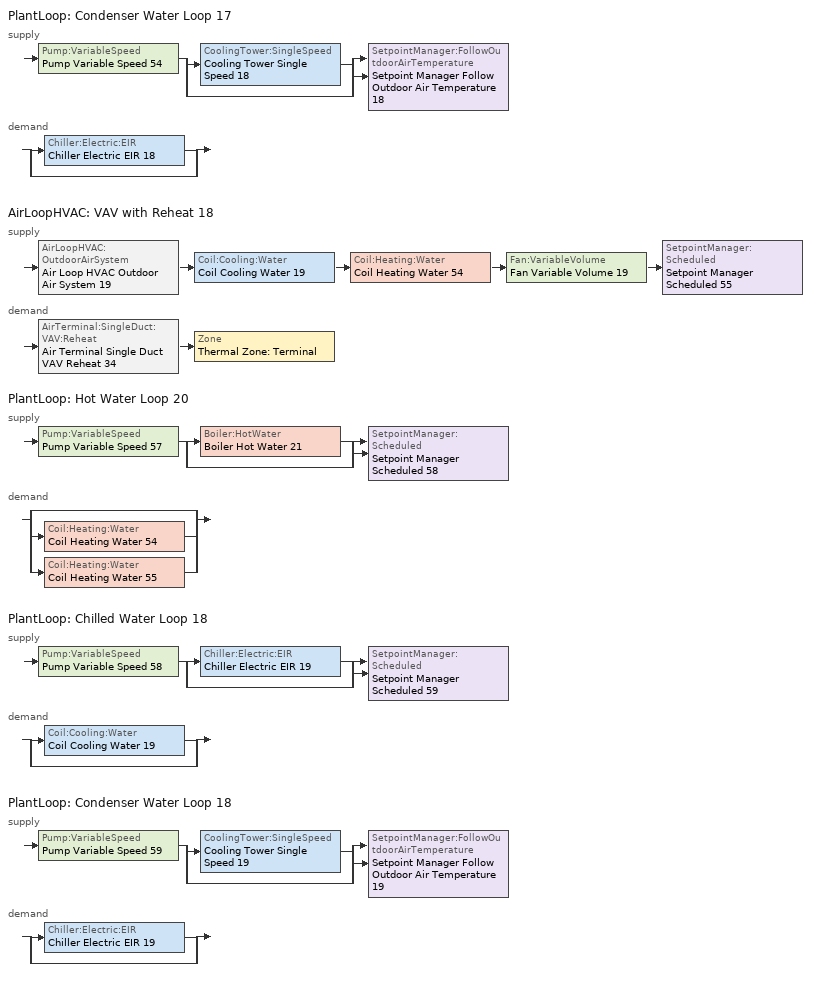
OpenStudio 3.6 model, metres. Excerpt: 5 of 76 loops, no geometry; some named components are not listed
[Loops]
PlantLoop 'Condenser Water Loop 17'
 supply: Pump:VariableSpeed 'Pump Variable Speed 54' > split
  | CoolingTower:SingleSpeed 'Cooling Tower Single Speed 18'
  | bypass
  join > SetpointManager:FollowOutdoorAirTemperature 'Setpoint Manager Follow Outdoor Air Temperature 18'
 demand: split
  | Chiller:Electric:EIR 'Chiller Electric EIR 18'
  | bypass
AirLoopHVAC 'VAV with Reheat 18'
 supply: AirLoopHVAC:OutdoorAirSystem 'Air Loop HVAC Outdoor Air System 19' > Coil:Cooling:Water 'Coil Cooling Water 19' > Coil:Heating:Water 'Coil Heating Water 54' > Fan:VariableVolume 'Fan Variable Volume 19' > SetpointManager:Scheduled 'Setpoint Manager Scheduled 55'
 demand: AirTerminal:SingleDuct:VAV:Reheat 'Air Terminal Single Duct VAV Reheat 34' > Zone 'Thermal Zone: Terminal'
PlantLoop 'Hot Water Loop 20'
 supply: Pump:VariableSpeed 'Pump Variable Speed 57' > split
  | Boiler:HotWater 'Boiler Hot Water 21'
  | bypass
  join > SetpointManager:Scheduled 'Setpoint Manager Scheduled 58'
 demand: split
  | bypass
  | Coil:Heating:Water 'Coil Heating Water 54'
  | Coil:Heating:Water 'Coil Heating Water 55'
PlantLoop 'Chilled Water Loop 18'
 supply: Pump:VariableSpeed 'Pump Variable Speed 58' > split
  | Chiller:Electric:EIR 'Chiller Electric EIR 19'
  | bypass
  join > SetpointManager:Scheduled 'Setpoint Manager Scheduled 59'
 demand: split
  | Coil:Cooling:Water 'Coil Cooling Water 19'
  | bypass
PlantLoop 'Condenser Water Loop 18'
 supply: Pump:VariableSpeed 'Pump Variable Speed 59' > split
  | CoolingTower:SingleSpeed 'Cooling Tower Single Speed 19'
  | bypass
  join > SetpointManager:FollowOutdoorAirTemperature 'Setpoint Manager Follow Outdoor Air Temperature 19'
 demand: split
  | Chiller:Electric:EIR 'Chiller Electric EIR 19'
  | bypass
[Sizing:Zone]
Thermal Zone: Terminal: Zone Cooling Design Supply Air Temperature Input Method=SupplyAirTemperature; Zone Cooling Design Supply Air Temperature {C}=14; Zone Cooling Design Supply Air Temperature Difference {deltaC}=11.11; Zone Heating Design Supply Air Temperature Input Method=SupplyAirTemperature; Zone Heating Design Supply Air Temperature {C}=40; Zone Heating Design Supply Air Temperature Difference {deltaC}=11.11; Zone Cooling Design Supply Air Humidity Ratio {kg-H2O/kg-air}=0.0085; Zone Heating Design Supply Air Humidity Ratio {kg-H2O/kg-air}=0.008; Cooling Design Air Flow Method=DesignDay; Heating Design Air Flow Method=DesignDay; Account for Dedicated Outdoor Air System=No; Dedicated Outdoor Air System Control Strategy=NeutralSupplyAir; Dedicated Outdoor Air Low Setpoint Temperature for Design {C}=autosize; Dedicated Outdoor Air High Setpoint Temperature for Design {C}=autosize; Zone Load Sizing Method=Sensible Load Only No Latent Load; Zone Latent Cooling Design Supply Air Humidity Ratio Input Method=HumidityRatioDifference; Zone Cooling Design Supply Air Humidity Ratio Difference {kgWater/kgDryAir}=0.005; Zone Latent Heating Design Supply Air Humidity Ratio Input Method=HumidityRatioDifference; Zone Humidification Design Supply Air Humidity Ratio Difference {kgWater/kgDryAir}=0.005
[Zone equipment]
Thermal Zone: Terminal: Air Terminal Single Duct VAV Reheat 34
[AirLoopHVAC]
VAV with Reheat 18: Availability Schedule=Always On; Design Supply Air Flow Rate {m3/s}=autosize; Design Return Air Flow Fraction of Supply Air Flow=1
[Sizing:System]
VAV with Reheat 18: Central Heating Maximum System Air Flow Ratio=0.3; Preheat Design Temperature {C}=7; Preheat Design Humidity Ratio {kg-H2O/kg-Air}=0.008; Precool Design Temperature {C}=12.8; Precool Design Humidity Ratio {kg-H2O/kg-Air}=0.008; Central Cooling Design Supply Air Temperature {C}=12.8; Central Heating Design Supply Air Temperature {C}=12.8; 100% Outdoor Air in Cooling=Yes; 100% Outdoor Air in Heating=Yes; Central Cooling Design Supply Air Humidity Ratio {kg-H2O/kg-Air}=0.0085; Zone Maximum Outdoor Air Fraction=1; Cooling Supply Air Flow Rate Per Floor Area {m3/s-m2}=0.00996765; Cooling Fraction of Autosized Cooling Supply Air Flow Rate=1; Cooling Supply Air Flow Rate Per Unit Cooling Capacity {m3/s-W}=3.94755e-05; Heating Supply Air Flow Rate Per Floor Area {m3/s-m2}=0.00996765; Heating Fraction of Autosized Heating Supply Air Flow Rate=1; Heating Fraction of Autosized Cooling Supply Air Flow Rate=1; Heating Supply Air Flow Rate Per Unit Heating Capacity {m3/s-W}=3.15882e-05; Cooling Design Capacity Method=CoolingDesignCapacity; Cooling Design Capacity {W}=autosize; Cooling Design Capacity Per Floor Area {W/m2}=234.7; Fraction of Autosized Cooling Design Capacity=1; Heating Design Capacity Method=HeatingDesignCapacity; Heating Design Capacity {W}=autosize; Heating Design Capacity Per Floor Area {W/m2}=157; Fraction of Autosized Heating Design Capacity=1; Central Cooling Capacity Control Method=OnOff; Occupant Diversity=autosize
[Fan:VariableVolume]
Fan Variable Volume 19: Availability Schedule=Always On Discrete; Fan Total Efficiency=0.6045; Pressure Rise {Pa}=500; Maximum Flow Rate {m3/s}=Autosize; Fan Power Minimum Flow Rate Input Method=FixedFlowRate; Fan Power Minimum Flow Fraction=0; Fan Power Minimum Air Flow Rate {m3/s}=0; Motor Efficiency=0.93; Motor In Airstream Fraction=1; Fan Power Coefficient 1=0.0407599; Fan Power Coefficient 2=0.088045; Fan Power Coefficient 3=-0.0729261; Fan Power Coefficient 4=0.94374; Fan Power Coefficient 5=0
[Coil:Heating:Water] Availability Schedule=Always On Discrete
Coil Heating Water 54; Coil Heating Water 55
[Coil:Cooling:Water]
Coil Cooling Water 19: Availability Schedule=Always On Discrete
[SetpointManager:Scheduled] Control Variable=Temperature
Name | Schedule
Setpoint Manager Scheduled 55 | Deck_Temperature 20
Setpoint Manager Scheduled 58 | Hot_Water_Temperature 20
Setpoint Manager Scheduled 59 | Chilled_Water_Temperature 20
[Controller:OutdoorAir]
Controller Outdoor Air 19: Minimum Outdoor Air Flow Rate {m3/s}=0; Maximum Outdoor Air Flow Rate {m3/s}=Autosize; Economizer Control Type=NoEconomizer; Economizer Control Action Type=ModulateFlow; Economizer Maximum Limit Dry-Bulb Temperature {C}=28; Economizer Maximum Limit Enthalpy {J/kg}=64000; Economizer Minimum Limit Dry-Bulb Temperature {C}=-100; Lockout Type=NoLockout; Minimum Limit Type=FixedMinimum; Controller Mechanical Ventilation=Controller Mechanical Ventilation 19; High Humidity Control=No; Heat Recovery Bypass Control Type=BypassWhenWithinEconomizerLimits
[Controller:MechanicalVentilation]
Controller Mechanical Ventilation 19: Availability Schedule=Always On Discrete
[AirLoopHVAC:OutdoorAirSystem]
Air Loop HVAC Outdoor Air System 19: Controller=Controller Outdoor Air 19
[PlantLoop] Glycol Concentration=0; Plant Loop Volume {m3}=Autocalculate; Load Distribution Scheme=Optimal
Name | Fluid Type
Condenser Water Loop 17; Chilled Water Loop 18; Condenser Water Loop 18
Hot Water Loop 20 | Water
[Sizing:Plant] Sizing Option=NonCoincident; Zone Timesteps in Averaging Window=1; Coincident Sizing Factor Mode=None
Name | Loop Type | Design Loop Exit Temperature {C} | Loop Design Temperature Difference {deltaC}
Condenser Water Loop 17; Condenser Water Loop 18 | Condenser | 29.4 | 5.6
Hot Water Loop 20 | Heating | 82 | 11
Chilled Water Loop 18 | Cooling | 7.22 | 6.67
[Pump:VariableSpeed] Pump Control Type=Intermittent; Skin Loss Radiative Fraction=0.5; Design Power Sizing Method=PowerPerFlowPerPressure; Design Electric Power per Unit Flow Rate {W/(m3/s)}=348701.1; Design Shaft Power per Unit Flow Rate per Unit Head {W-s/m3-Pa}=1.28205; Design Minimum Flow Rate Fraction=0
Pump Variable Speed 54; Pump Variable Speed 57; Pump Variable Speed 58; Pump Variable Speed 59
[Boiler:HotWater]
Boiler Hot Water 21: Efficiency Curve Temperature Evaluation Variable=LeavingBoiler; Normalized Boiler Efficiency Curve=Boiler Efficiency 20; Water Outlet Upper Temperature Limit {C}=99; Boiler Flow Mode=ConstantFlow; Parasitic Electric Load {W}=0; Sizing Factor=1
[Controller:WaterCoil]
Name | Water Coil | Action
Controller Water Coil 39 | Coil Heating Water 54 | Normal
Controller Water Coil 40 | Coil Cooling Water 19 | Reverse
[Chiller:Electric:EIR]
Chiller Electric EIR 19: Reference Capacity {W}=Autosize; Reference COP {W/W}=5.5; Reference Chilled Water Flow Rate {m3/s}=Autosize; Cooling Capacity Function of Temperature Curve=Curve Biquadratic 37; Electric Input to Cooling Output Ratio Function of Temperature Curve=Curve Biquadratic 38; Electric Input to Cooling Output Ratio Function of Part Load Ratio Curve=Curve Quadratic 19; Condenser Type=WaterCooled; Design Heat Recovery Water Flow Rate {m3/s}=Autosize; Sizing Factor=1; Basin Heater Capacity {W/K}=0; Basin Heater Setpoint Temperature {C}=10; Condenser Heat Recovery Relative Capacity Fraction=1
[AirTerminal:SingleDuct:VAV:Reheat]
Air Terminal Single Duct VAV Reheat 34: Availability Schedule=Always On Discrete; Maximum Air Flow Rate {m3/s}=AutoSize; Zone Minimum Air Flow Input Method=Constant; Constant Minimum Air Flow Fraction=0.3; Fixed Minimum Air Flow Rate {m3/s}=0; Reheat Coil=Coil Heating Water 55; Maximum Hot Water or Steam Flow Rate {m3/s}=AutoSize; Minimum Hot Water or Steam Flow Rate {m3/s}=0; Convergence Tolerance=0.001; Damper Heating Action=Normal; Maximum Flow per Zone Floor Area During Reheat {m3/s-m2}=AutoSize; Maximum Flow Fraction During Reheat=AutoSize; Maximum Reheat Air Temperature {C}=35; Control For Outdoor Air=No
[CoolingTower:SingleSpeed] Design Water Flow Rate {m3/s}=autosize; Design Air Flow Rate {m3/s}=autosize; Fan Power at Design Air Flow Rate {W}=autosize; U-Factor Times Area Value at Design Air Flow Rate {W/K}=autosize; Air Flow Rate in Free Convection Regime {m3/s}=autosize; U-Factor Times Area Value at Free Convection Air Flow Rate {W/K}=autosize; Performance Input Method=UFactorTimesAreaAndDesignWaterFlowRate; Free Convection Capacity {W}=0; Basin Heater Capacity {W/K}=0; Basin Heater Setpoint Temperature {C}=2; Evaporation Loss Mode=LossFactor; Evaporation Loss Factor {percent/K}=0.2; Drift Loss Percent {percent}=0.008; Blowdown Calculation Mode=ConcentrationRatio; Blowdown Concentration Ratio=3; Capacity Control=FanCycling; Number of Cells=1; Cell Control=MinimalCell; Cell Minimum  Water Flow Rate Fraction=0.33; Cell Maximum Water Flow Rate Fraction=2.5; Sizing Factor=1; Free Convection Air Flow Rate Sizing Factor=0.1; Free Convection U-Factor Times Area Value Sizing Factor=0.1; Heat Rejection Capacity and Nominal Capacity Sizing Ratio=1.25; Free Convection Nominal Capacity Sizing Factor=0.1; Design Inlet Air Dry-Bulb Temperature {C}=35; Design Inlet Air Wet-Bulb Temperature {C}=25.6; Design Approach Temperature {deltaC}=autosize; Design Range Temperature {deltaC}=autosize
Cooling Tower Single Speed 18; Cooling Tower Single Speed 19
[SetpointManager:FollowOutdoorAirTemperature] Control Variable=Temperature; Reference Temperature Type=OutdoorAirWetBulb; Offset Temperature Difference {deltaC}=1.5; Maximum Setpoint Temperature {C}=80; Minimum Setpoint Temperature {C}=6
Setpoint Manager Follow Outdoor Air Temperature 18; Setpoint Manager Follow Outdoor Air Temperature 19
[Schedule:Constant]
Always On Discrete: Value=1
[Schedule:Ruleset]
Name | Default Day Schedule | Summer Design Day Schedule | Winter Design Day Schedule
Always On | Always On Default
Deck_Temperature 20 | Deck_Temperature_Default 20 | Deck_Temperature_Summer_Design_Day 20 | Deck_Temperature_Winter_Design_Day 20
Hot_Water_Temperature 20 | Hot_Water_Temperature_Default 20 | Hot_Water_Temperature_Summer_Design_Day 20 | Hot_Water_Temperature_Winter_Design_Day 20
Chilled_Water_Temperature 20 | Chilled_Water_Temperature_Default 20 | Chilled_Water_Temperature_Summer_Design_Day 20 | Chilled_Water_Temperature_Winter_Design_Day 20
[Schedule:Day]
Always On Default: 24, 0, 1
Deck_Temperature_Default 20; Deck_Temperature_Summer_Design_Day 20; Deck_Temperature_Winter_Design_Day 20: 24, 0, 12.8
Hot_Water_Temperature_Default 20; Hot_Water_Temperature_Summer_Design_Day 20; Hot_Water_Temperature_Winter_Design_Day 20: 24, 0, 67
Chilled_Water_Temperature_Default 20; Chilled_Water_Temperature_Summer_Design_Day 20; Chilled_Water_Temperature_Winter_Design_Day 20: 24, 0, 6.7
[Curve:Biquadratic]
Name | Coefficient1 Constant | Coefficient2 x | Coefficient3 x**2 | Coefficient4 y | Coefficient5 y**2 | Coefficient6 x*y | Minimum Value of x | Maximum Value of x | Minimum Value of y | Maximum Value of y | Input Unit Type for X | Input Unit Type for Y | Output Unit Type
Boiler Efficiency 20 | 1 | 0 | 0 | 0 | 0 | 0 | 0 | 1 | 0 | 1 | Dimensionless | Dimensionless | Dimensionless
Curve Biquadratic 37 | 0.258 | 0.0389 | -0.000217 | 0.0469 | -0.000943 | -0.000343 | 5 | 10 | 24 | 35
Curve Biquadratic 38 | 0.934 | -0.0582 | 0.0045 | 0.00243 | 0.000486 | -0.00122 | 5 | 10 | 24 | 35
[Curve:Quadratic]
Curve Quadratic 19: Coefficient1 Constant=0.222903; Coefficient2 x=0.313387; Coefficient3 x**2=0.46371; Minimum Value of x=0; Maximum Value of x=1
